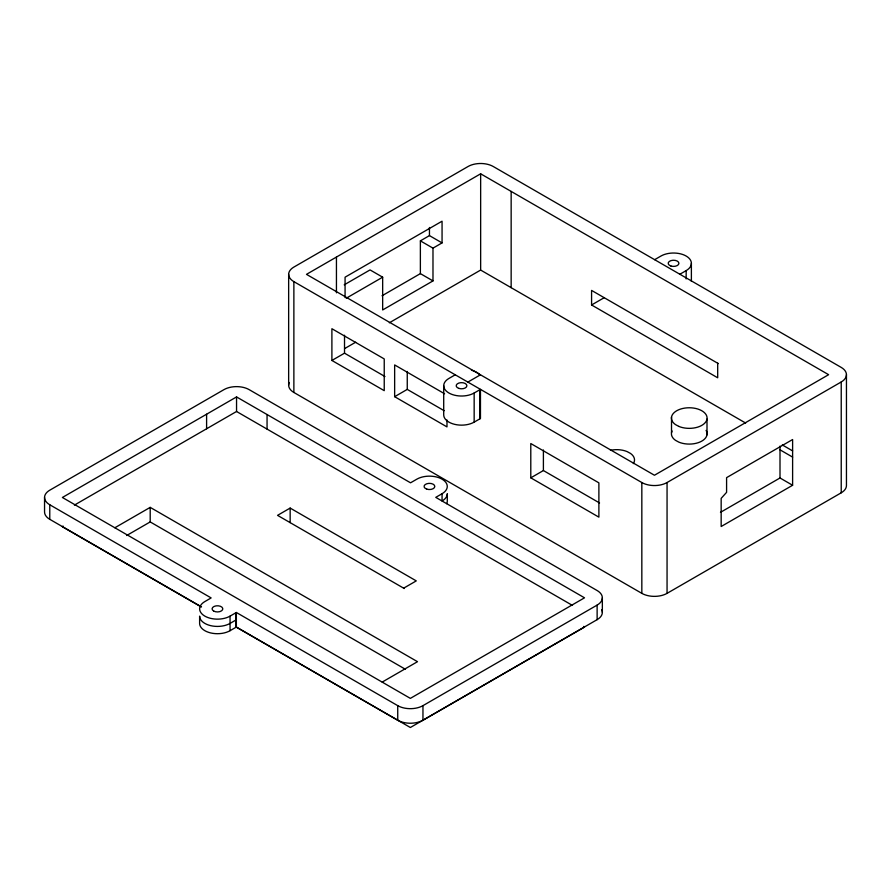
<?xml version="1.0" encoding="UTF-8"?>
<svg xmlns="http://www.w3.org/2000/svg" width="891" height="891" viewBox="0 0 891 891"><rect width="100%" height="100%" fill="white"/><g stroke="black" fill="none" stroke-linecap="round" stroke-linejoin="round"><path stroke-width="1.34" d="M63.094 526.069L62.381 526.603L63.094 527.138L200.876 606.693M480.65 173.801L306.482 274.35L654.451 475.248L828.619 374.688L480.65 173.801L480.65 270.062L745.644 423.047M344.216 284.83L370.055 269.917L382.662 277.19L382.662 309.957L432.981 280.91L432.981 248.144L420.374 240.86L420.374 273.626L382.027 295.767M420.374 240.86L429.451 235.614L442.059 242.898L442.059 221.202L345.073 277.19L345.073 297.538M346.254 298.218L382.662 277.19M432.981 248.144L442.059 242.898M236.549 396.929L62.381 497.479L410.35 698.377L584.518 597.816L236.549 396.929L236.549 411.486L74.398 505.108M344.85 348.47L355.665 342.222M389.322 322.798L480.65 270.062M331.897 360.454L384.233 390.67L384.233 358.928L331.897 328.712L331.897 360.454L344.516 353.181L384.957 376.525M114.883 527.75L150.2 507.369L417.5 661.69L382.194 682.083M126.656 535.513L150.2 521.926L405.461 669.308M444.598 393.777L394.646 364.931L394.646 396.684L407.254 389.4L444.13 410.695M455.245 374.799L448.941 378.441A17.831 10.302 0 0 0 448.941 393.009A17.831 10.302 0 0 0 474.157 393.009L480.461 389.367L480.461 418.492L474.157 422.134A17.831 10.302 0 0 1 454.722 424.361A17.831 10.302 0 0 1 443.707 414.85L443.707 385.725M654.64 259.682L660.944 256.04A17.831 10.302 0 0 1 686.159 256.04A17.831 10.302 0 0 1 686.159 270.608L686.159 278.928M718.291 363.573L591.579 290.41L591.579 304.978L604.187 297.694M467.853 382.083L480.461 374.799M679.855 274.25L686.159 270.608M403.656 588.171L416.275 580.887L290.154 508.07L277.546 515.354L404.258 588.517M49.773 504.763L211.145 597.928L204.841 601.57A17.831 10.302 0 0 0 204.841 616.127A17.831 10.302 0 0 0 230.056 616.127L236.36 612.485L397.731 705.65A17.831 10.302 0 0 0 422.958 705.65L597.126 605.1A17.831 10.302 0 0 0 597.126 590.533L435.755 497.367L442.059 493.725A17.831 10.302 0 0 0 442.059 479.169A17.831 10.302 0 0 0 416.843 479.169L410.539 482.811L249.168 389.645A17.831 10.302 0 0 0 223.942 389.645L49.773 490.195A17.831 10.302 0 0 0 49.773 504.763L49.773 519.319L201.511 606.927M236.36 619.768L230.056 623.41A17.831 10.302 0 0 1 210.621 625.638A17.831 10.302 0 0 1 199.617 616.127L199.617 623.41A17.831 10.302 0 0 0 210.621 632.922A17.831 10.302 0 0 0 230.056 630.694L236.36 627.052L397.731 720.218A17.831 10.302 0 0 0 422.958 720.218L597.126 619.657A17.831 10.302 0 0 0 601.737 609.711M530.791 477.832L598.886 517.148L598.886 482.855L530.791 443.54L530.791 477.832L543.399 470.548L599.554 502.97M293.874 281.634L641.832 482.532A17.831 10.302 0 0 0 667.058 482.532L841.227 381.972A17.831 10.302 0 0 0 841.227 367.415L493.269 166.517A17.831 10.302 0 0 0 468.042 166.517L293.874 267.077A17.831 10.302 0 0 0 293.874 281.634L293.874 392.463L641.832 593.35A17.831 10.302 0 0 0 667.058 593.35L841.227 492.801A17.831 10.302 0 0 0 846.45 485.517L846.45 374.688M720.463 512.347L780.004 477.977L792.611 485.261L792.611 439.53L726.588 477.643L726.588 492.344L721.164 498.359L721.164 526.514L792.611 485.261M591.579 304.978L717.689 377.784L717.689 363.227M782.298 444.932L792.611 450.891M780.004 449.821L792.611 457.105M420.374 273.626L432.981 280.91M394.646 396.684L446.981 426.9L446.981 419.995M236.549 411.486L572.479 605.423M235.658 626.763L410.35 727.502L583.805 627.476L584.518 626.941L583.805 626.406M841.227 381.972L841.227 492.801M780.004 446.09L780.004 477.977M706.997 419.104L706.997 434.83M691.383 263.324L691.383 281.356M671.513 417.01L671.513 432.748M667.058 482.532L667.058 593.35M641.832 482.532L641.832 593.35M602.349 597.816L602.349 612.384M597.126 605.1L597.126 619.657M543.399 449.977L543.399 470.548M511.156 191.409L511.156 287.67M479.848 389.723L479.848 418.848M474.157 393.009L474.157 422.134M442.059 493.725L442.059 501.009A17.831 10.302 0 0 0 447.293 493.725L447.293 501.009A17.831 10.302 0 0 1 446.681 503.671M429.451 227.483L429.451 235.614M422.958 705.65L422.958 720.218M407.254 371.458L407.254 389.4M397.731 705.65L397.731 720.218M344.516 335.228L344.516 353.181M336.442 257.065L336.442 292.816M290.154 508.07L290.154 522.638M288.651 274.35L288.651 385.179M267.055 414.527L267.055 429.094M236.36 612.485L236.36 627.052M235.747 612.841L235.747 627.409M230.056 616.127L230.056 630.694M206.601 414.215L206.601 428.783M150.2 507.369L150.2 521.926M44.55 497.479L44.55 512.047A17.831 10.302 0 0 0 49.773 519.319M471.417 370.199A17.831 10.302 0 0 1 480.282 375.345M633.356 463.61A17.831 10.302 0 0 0 630.516 453.441L627.13 451.603A17.831 10.302 0 0 0 610.458 450.3M293.874 392.463A17.831 10.302 0 0 1 289.263 382.517M706.095 430.398A17.831 10.302 0 0 1 699.914 442.047A17.831 10.302 0 0 1 678.819 442.136L675.423 440.288A17.831 10.302 0 0 1 672.092 430.977M678.819 426.41L675.423 424.561A17.831 10.302 0 0 1 684.878 408.078A17.831 10.302 0 0 1 706.775 419.995A17.831 10.302 0 0 1 678.819 426.41M213.662 611.037A5.346 3.085 0 0 0 222.616 609.644A5.346 3.085 0 0 0 216.067 605.869A5.346 3.085 0 0 0 213.662 611.037M426.778 489.126A5.346 3.085 0 0 0 434.808 486.453A5.346 3.085 0 0 0 426.778 483.768A5.346 3.085 0 0 0 426.778 489.126M458.876 388.398A5.346 3.085 0 0 0 466.895 385.725A5.346 3.085 0 0 0 458.876 383.052A5.346 3.085 0 0 0 458.876 388.398M670.878 265.997A5.346 3.085 0 0 0 678.909 263.324A5.346 3.085 0 0 0 670.878 260.651A5.346 3.085 0 0 0 670.878 265.997"/></g></svg>
